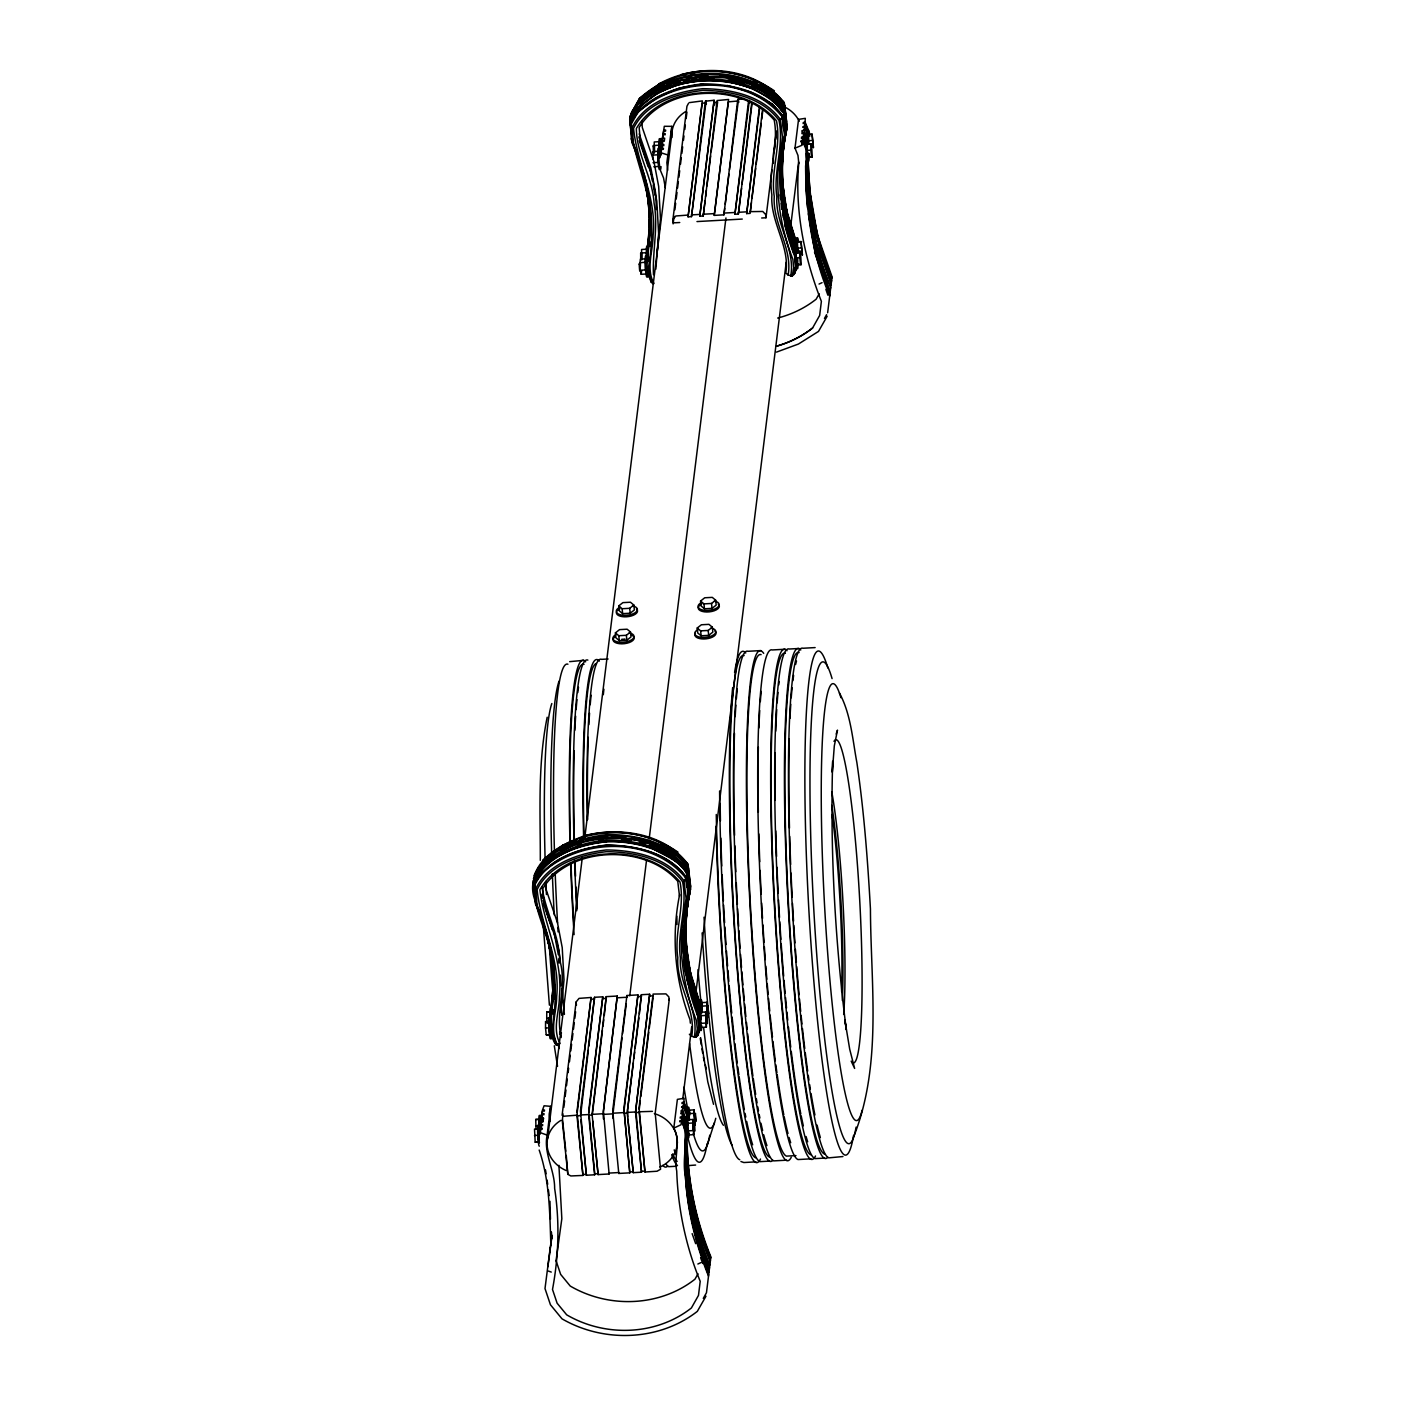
<?xml version="1.0" encoding="UTF-8"?>
<svg xmlns="http://www.w3.org/2000/svg" width="1406" height="1406" viewBox="0 0 1406 1406"><rect width="100%" height="100%" fill="white"/><g stroke="black" fill="none" stroke-linecap="round" stroke-linejoin="round"><path stroke-width="1.5" d="M641.277 259.653L640.679 253.098L640.679 259.583M797.378 259.706L797.202 262.149L796.675 259.618M535.194 1142.199L539.447 1142.305L535.194 1142.199L534.526 1129.053L538.059 1128.86M536.038 1129.211L535.721 1119.44L539.254 1119.246L539.236 1123.517M546.231 1034.763L550.537 1034.869L546.231 1034.763L545.528 1028.032L545.563 1021.617L549.869 1021.74L545.563 1021.617M546.723 1018.419L546.758 1012.004L550.326 1011.81L550.308 1018.208L546.723 1018.419L547.25 1023.445M549.131 1021.424L549.113 1027.839L545.528 1028.032M796.218 257.79L796.235 251.375L800.541 251.498L801.209 264.627L796.903 264.504L796.218 257.79L799.786 257.597L799.821 251.182M797.923 253.203L797.43 241.744L800.998 241.551L802.404 254.996L800.998 241.551M797.624 264.82L797.659 258.423M807.29 150.354L807.325 143.939L811.578 144.062L812.246 157.191L807.993 157.068L807.29 150.354L810.823 150.161L810.858 143.746M808.819 144.08L808.503 134.326L812.053 134.115L813.441 147.577L812.053 134.115M808.714 157.384L808.731 153.113M538.322 1132.885L538.393 1135.82M539.394 1133.693L539.588 1131.461L540.115 1134.238M539.5 1124.132L539.711 1121.883L540.15 1123.728M550.484 1025.378L551.17 1032.162L551.117 1025.853M686.392 1125.608L686.813 1123.798M687.464 1125.556L687.657 1123.306L688.114 1125.134M562.207 1120.055L567.831 1174.344L570.871 1175.961L582.928 1175.434L577.005 1111.179L591.065 997.487L579.026 998.383L576.109 1002.003L562.101 1115.31M602.787 996.836L588.727 1110.529L594.756 1173.869L594.65 1174.783L586.372 1175.24L580.45 1110.986L594.51 997.293L602.787 996.836L588.921 1112.093M592.084 1114.36L606.232 996.643L617.269 996.046L603.402 1111.302L609.114 1173.975L598.095 1174.59L592.084 1114.36L603.104 1113.745L617.269 996.046M613.086 1118.42L612.858 1109.211L626.918 995.518L637.937 994.903L624.088 1110.16L629.8 1172.85L618.781 1173.448L612.981 1113.851L622.067 1037.944M629.8 1172.85L623.877 1108.596L637.937 994.903M627.234 1112.427L641.4 994.71L649.66 994.253L635.811 1109.51L641.523 1172.2L633.245 1172.657L627.234 1112.427L635.512 1111.97L649.66 994.253M627.709 1117.067L627.533 1109.967L633.368 1062.848M669.291 999.156L655.196 1113.148L660.556 1169.247L657.059 1171.233L644.967 1172.006L639.062 1107.77L653.105 994.077L665.952 993.884L668.834 996.889L669.168 1000.176M687.745 1125.187L688.202 1123.921M653.895 152.867L653.772 148.087M540.589 1123.201L540.994 1122.252M640.433 263.08L640.415 266.525M693.738 1130.09C692.947 1133.482 692.367 1120.002 693.457 1124.325M706.392 1022.566L706.163 1023.638L705.865 1015.659M707.57 1012.935C706.199 1015.466 706.866 999.209 707.552 1010.106M549.658 1021.283L553.085 986.994A260.971 230.848 7 0 0 552.734 970.421M549.816 1022.619L553.366 984.692M551.117 1011.336L551.96 1002.724M552.382 998.418L553.226 989.824M560.871 1012.021L564.017 979.947L562.224 947.609L557.479 922.758L545.88 888.873L545.317 882.458M646.303 257.86L649.8 223.431A260.971 230.848 7 0 0 649.836 219.283M646.69 257.052L649.431 229.09A261.235 231.076 7 0 0 631.452 139.967L629.87 117.946L637.428 104.642L657.129 90.037L679.326 80.687L703.457 76.592L728.15 77.998L752.017 84.817L774.495 97.102L784.706 109.422L786.657 130.143A260.971 230.848 7 0 0 787.184 220.144L796.938 251.709L800.541 251.498M647.129 254.381L647.551 250.075M647.973 245.769L648.816 237.157M649.238 232.851L650.293 222.095M647.182 259.899L649.923 231.937A261.868 231.621 7 0 0 631.927 142.656M650.31 230.496L647.006 265.066L647.92 273.871M657.305 250.76L660.469 218.686L658.658 186.348L653.913 161.497L642.331 127.594L641.751 121.18M546.055 932.213A260.971 230.848 7 0 0 534.842 899.945C523.313 868.082 558.551 850.472 582.928 841.632C619.132 832.58 664.687 839.154 688.307 870.367L690.469 889.4A260.971 230.848 7 0 0 690.996 979.42M534.473 882.037L541.785 868.732M650.17 232.816C654.3 192.376 630.855 157.085 629.906 117.629C640.38 88.525 675.548 77.629 703.738 74.272C733.124 74.395 767.114 81.794 784.987 107.12L786.903 128.139A260.971 230.848 7 0 0 787.43 218.158L797.184 249.723M652.823 158.896L653.069 151.584L658.201 151.303L659.027 155.363M654.194 153.061L654.247 141.971L659.396 141.672L659.15 148.983M639.994 262.623L640.415 259.108L645.618 258.827L645.565 269.917L640.363 270.216L639.994 262.623L645.178 262.342M641.47 258.686L641.611 249.477L646.813 249.196L646.567 256.507M646.391 273.994L641.189 274.275L641.628 270.76M653.017 162.692L658.166 162.411L658.201 151.303M547.127 1135.099L550.677 1106.329L544.069 1105.784L542.611 1109.756L544.491 1110.072L544.35 1111.144L542.488 1110.81L542.171 1113.394L544.034 1113.71L543.894 1114.782L542.031 1114.448L541.609 1117.875L543.472 1118.209L543.103 1121.215L541.24 1120.881L540.818 1124.308L542.681 1124.642L542.558 1125.696L540.677 1125.38L540.361 1127.946L542.241 1128.28L542.101 1129.334L540.238 1129.018L539.869 1132.515L547.127 1135.099C543.349 1153.078 554.825 1170.073 554.632 1188.404C559.781 1221.99 558.727 1256.085 552.505 1289.46L557.11 1303.186L566.671 1314.821A103.236 91.32 7 0 0 691.418 1307.949L698.483 1295.401L700.206 1281.323C685.847 1246.261 677.991 1208.914 676.725 1171.04C673.702 1156.646 681.225 1141.531 673.808 1128.122L677.376 1099.369L684.124 1098.297L683.896 1101.97L687.235 1110.107M659.801 157.437L661.875 145.398L663.737 145.732L663.86 144.66L661.998 144.326L662.419 140.916L664.282 141.233L664.669 138.245L662.788 137.911L663.21 134.484L665.091 134.818L665.214 133.746L663.351 133.412L663.667 130.846L665.53 131.18L665.671 130.108L663.79 129.774L664.3 126.294L671.857 126.347L666.848 162.674L667.639 170.337M547.532 1138.807L582.295 857.748M584.72 838.134L672.279 130.02M679.731 222.517L673.263 222.869L672.912 219.6L686.936 106.276L688.378 103.552M563.015 1113.903L562.488 1118.983L565.827 1151.18M563.824 1107.383L564.632 1100.88M565.159 1096.522L565.968 1090.002M566.513 1085.66L567.303 1079.14M568.112 1072.637L568.657 1068.279M569.465 1061.758L570.274 1055.256M570.801 1050.897L571.609 1044.394M572.154 1040.036L572.945 1033.515M573.49 1029.174L574.298 1022.654M574.826 1018.313L575.634 1011.793M673.123 223.888L674.054 216.348M674.862 209.846L675.671 203.325M676.216 198.984L677.024 192.464M677.551 188.105L678.36 181.602M678.905 177.244L679.696 170.741M680.504 164.221L681.312 157.7M681.857 153.359L682.666 146.839M683.457 140.319L684.001 135.978M684.81 129.457L685.337 125.116M686.146 118.596L686.954 112.076M567.831 1174.344L566.266 1155.468M688.061 216.823L702.086 103.306L705.9 102.743L691.506 216.629L688.061 216.823L702.385 100.916L689.098 102.656M577.198 1112.744L591.065 997.487M691.506 216.629L705.373 101.197L714.107 100.265L714.67 103.622M588.341 1050.44L580.573 1115.643L577.128 1115.819M588.868 1046.152L594.51 997.293M705.074 200.988L703.228 215.979L699.766 216.173L714.107 100.265M699.766 216.173L713.809 102.656L717.605 102.111L711.172 151.725M703.228 215.979L717.095 100.547L728.589 99.475L714.248 215.382L723.897 214.837L724.705 208.422M602.436 1030.51L592.295 1114.993L588.85 1115.186M602.963 1026.239L603.754 1019.807M604.299 1015.519L606.232 996.643M705.601 196.699L706.392 190.285M706.937 185.996L710.645 156.013M586.372 1175.24L580.836 1119.651M714.248 215.382L728.29 101.865L738.291 100.968L729.468 169.862M598.095 1174.59L592.77 1121.109M723.897 214.837L737.781 99.404L743.756 98.631M622.594 1033.656L626.303 1003.673M725.232 204.134L728.941 174.151M629.765 995.782L646.479 860.7M649.168 838.907L725.953 217.948M609.114 1173.975L609.237 1173.079L618.886 1172.551L618.781 1173.448M741.56 188.351L738.378 214.046L734.934 214.239L748.554 100.951M734.934 214.239L749.328 100.353L749.75 102.937M738.378 214.046L751.735 102.902M633.895 1058.56L634.686 1052.145M635.213 1047.857L638.922 1017.874M639.449 1013.585L641.4 994.71M742.087 184.063L752.157 102.673M762.65 108.701L750.101 213.396L746.656 213.589L759.468 106.733M746.656 213.589L759.89 106.505M639.255 1109.316L640.31 1100.757M640.837 1096.469L648.799 1032.215M649.326 1027.927L653.034 997.944M750.365 211.252L751.419 202.692M751.964 198.404L755.672 168.421M756.2 164.133L761.226 123.447M761.753 119.159L762.808 110.599M633.245 1172.657L627.937 1119.176M644.967 1172.006L639.185 1112.41L635.74 1112.603M761.665 218L765.971 217.772L771.894 169.968M772.702 163.465L773.23 159.106M774.302 150.424L774.847 146.083M775.655 139.563L776.182 135.222M700.891 1016.626L690.733 981.406A260.971 230.848 7 0 1 690.223 891.404L688.255 870.683C658.992 833.617 600.661 829.628 560.678 851.298M688.307 870.367L688.553 868.381C664.933 837.15 619.378 830.595 583.174 839.628C563.718 847.343 539.781 856.957 533.472 878.891L541.029 865.586M798.766 163.114L797.975 155.433L794.988 148.14L798.555 119.369L805.304 118.332L805.076 122.006L808.415 130.125M676.848 1146.751L677.393 1142.393M683.896 1101.97L682.121 1102.515L681.98 1103.569L683.773 1103.042L683.439 1105.608L681.541 1107.207L683.316 1106.68L680.75 1113.64L682.525 1113.095L685.847 1121.232M682.771 1098.807L691.664 1026.907M695.706 994.235L786.235 262.149M790.822 225.101L798.626 161.918M805.076 122.006L803.301 122.533L803.16 123.605L804.953 123.078L804.636 125.644L802.721 127.243L804.496 126.716L804.074 130.143L802.299 130.67L801.93 133.675L803.705 133.131L803.283 136.558L801.367 138.157L803.142 137.63L802.826 140.196L800.91 141.795L802.703 141.268L806.025 149.388M682.525 1113.095L682.103 1116.522L680.311 1117.067L680.188 1118.139L681.963 1117.594L681.646 1120.16L679.871 1120.705L679.731 1121.777L681.523 1121.232L681.031 1124.747L673.808 1128.122M802.703 141.268L801.684 145.398L794.988 148.157M706.497 1017.944L706.357 1027.136L701.155 1027.435L700.381 1012.267L705.584 1011.986L706.392 1016.046M701.524 1013.744L701.576 1002.636L706.779 1002.355L707.534 1017.522L706.779 1002.355M693.861 1125.468L693.703 1134.66L688.553 1134.941L687.798 1119.791L692.947 1119.492L693.756 1123.57M688.835 1119.369L688.975 1110.16L694.125 1109.879L694.898 1125.046L694.125 1109.879M794.988 269.337L796.288 269.601L796.534 267.597M706.357 1027.136L705.584 1011.986M693.703 1134.66L692.947 1119.492M827.642 312.782L832.071 276.877L817.448 235.154L810.647 195.592M776.393 131.022L773.3 154.924L773.441 163.289M679.66 894.462C671.137 936.238 674.792 979.841 690.012 1019.684L690.364 1023.181M779.557 168.65L780.629 160.372M781.42 154.185L781.964 150.055M782.755 143.851L783.3 139.721M684.458 919.577L684.986 915.447M685.794 909.243L686.321 905.113M687.13 898.909L687.657 894.778M550.256 1247.526L545.001 1288.564L550.449 1304.768L561.996 1318.828C603.578 1342.958 658.992 1341.219 697.323 1311.376L705.97 1296.209M556.055 1260.69L561.838 1218.721L558.92 1165.346M549.676 1252.236L551.943 1235.241M547.865 1266.788L551.978 1236.155M727.166 85.432L750.54 92.111L772.421 104.062L781.982 115.608L784.513 135.081L779.979 170.231L780.383 194.292L785.075 225.399L794.829 256.929L795.743 265.734L794.179 274.311L792.211 276.015L788.133 275.066C792.896 248.3 772.421 223.695 774.249 196.401C770.4 170.97 781.56 145.996 776.464 120.811C743.915 81.091 662.964 82.954 636.338 128.526C636.584 154.519 652.542 177.033 654.054 203.009C658.412 226.981 652.384 250.866 653.474 274.697M790.699 276.051C795.761 249.055 775.093 224.275 776.85 196.77C773.054 171.075 784.372 145.837 778.977 120.389C761.929 97.102 730.136 90.599 702.754 90.423C676.602 93.464 645.864 103.095 633.544 128.385C637.146 164.502 656.936 197.789 653.122 235.347C653.069 251.252 645.706 268.581 653.948 283.573L651.206 282.167L647.674 273.08M792.211 276.015L793.722 267.667L792.861 259.231A264.767 234.204 7 0 1 777.975 172.13L782.492 137.05L780.435 119.58C763.142 95.643 730.645 88.877 702.649 88.701C675.899 91.794 644.51 101.759 632.085 127.735L633.631 145.24L645.319 179.423A264.767 234.204 7 0 1 648.5 267.175L649.379 275.611M794.179 274.311L794.548 268.405M793.775 272.659L794.636 273.52L795.814 267.052M794.636 273.52L796.763 265.646M796.288 269.601L796.938 266.086A10.615 0.984 86.9 0 1 795.128 261.815A10.615 0.984 86.9 0 1 795.321 247.561M556.161 1044.957L552.945 1036.872L552.066 1028.436A264.767 234.204 7 0 0 548.885 940.684L537.197 906.501L535.633 888.996L534.104 886.553C546.389 859.224 578.745 848.416 606.548 845.322C635.02 845.463 668.043 852.458 685.548 876.869C692.191 903.003 680.1 929.102 683.931 955.553C682.261 983.286 703.158 1008.278 697.745 1035.572L695.759 1037.277L691.699 1036.327C696.462 1009.578 675.987 984.973 677.815 957.662C673.966 932.231 685.126 907.274 680.029 882.072C647.481 842.37 566.53 844.215 539.886 889.787C543.929 925.658 563.156 958.91 559.412 996.292C559.483 1011.881 551.996 1028.876 560.063 1043.586L556.161 1044.957C545.177 1029.86 553.314 1010.088 553.489 993.198A261.868 231.621 7 0 0 535.493 903.917M694.265 1037.312C699.327 1010.316 678.659 985.536 680.416 958.031C676.62 932.336 687.938 907.116 682.543 881.65C665.495 858.363 633.684 851.86 606.32 851.685C580.168 854.725 549.43 864.356 537.11 889.647C540.712 925.763 560.502 959.05 556.671 996.626C556.618 1012.513 549.271 1029.86 557.514 1044.834M695.759 1037.277L697.288 1028.928L696.409 1020.492A264.767 234.204 7 0 1 681.541 933.391L686.058 898.311L684.001 880.841C666.708 856.904 634.211 850.138 606.214 849.962C579.465 853.073 548.059 863.038 535.633 888.996M697.745 1035.572L699.38 1028.313M698.202 1034.781L699.995 1028.647M661.734 141.813L663.79 129.774M663.21 134.484L661.558 150.091M662.419 140.916L660.802 149.317L661.382 154.976M660.24 153.799L661.998 144.326M671.857 126.347L670.803 137.718M540.853 1119.211L542.611 1109.756M542.171 1113.394L540.414 1122.849L539.974 1119.563L535.721 1119.44M541.609 1117.875L540.009 1133.06M539.201 1132.709L540.818 1124.308M540.677 1125.38L538.603 1137.419L539.201 1143.078M542.681 1122.304L543.472 1118.209M550.677 1106.311L549.219 1113.868L550.01 1121.531M798.784 163.096C794.566 209.898 804.179 257.79 821.385 301.359L819.663 315.436L812.598 327.985A103.236 91.32 7 0 1 776.235 346.263A103.236 91.32 7 0 0 812.598 327.967M685.249 1139.932L686.058 1134.572M686.269 1135.169C681.014 1182.481 691.383 1230.971 708.642 1275.031M547.18 717.236C537.584 764.231 540.431 812.703 540.308 860.367M641.786 252.992L641.874 259.829M707.236 1145.064L714.459 1122.691M853.583 1137.015C882.441 1064.693 870.736 984.727 870.437 908.944C867.678 859.997 863.987 811.051 856.869 762.527C852.475 739.134 850.964 714.318 839.435 693M836.148 734.037L837.484 730.118L834.32 745.865L832.282 772.193L832.686 761.244C830.015 850.894 835.094 940.755 846.289 1029.719L844.83 1019.842L849.699 1049.192L854.62 1068.437L851.192 1061.126M794.671 254.047L785.532 224.485A261.868 231.621 7 0 1 784.97 134.238L782.826 115.96L783.968 112.867C755.04 76.152 696.392 72.163 656.883 93.64M699.397 1022.619L698.852 1017.294L689.081 985.747A261.868 231.621 7 0 1 688.518 895.499L686.392 877.221L687.534 874.128C669.994 848.679 636.162 841.192 606.9 841.104C578.762 844.233 546.161 855.323 533.349 882.616L535.493 903.917M651.206 282.167L651.962 280.462L650.996 281.411L650.556 278.863M554.772 1043.445L555.528 1041.723M686.936 865.621L687.71 863.882C664.739 833.336 620.485 826.64 585.124 835.515C564.755 843.266 541.978 853.583 534.21 875.639C546.899 848.345 579.553 837.695 607.497 834.514C636.742 834.637 670.574 841.966 688.395 867.15L690.75 887.081A260.971 230.848 7 0 0 691.277 977.1L701.418 1012.32M819.188 293.819L816.148 299.197A103.236 91.32 7 0 1 777.676 318.055M824.461 318.424L826.587 314.663M827.15 316.245L818.503 331.412L798.415 344.048L776.481 352.115M698.009 1273.783L694.968 1279.196A103.236 91.32 7 0 1 570.238 1286.051L560.66 1274.398L556.055 1260.672M703.281 1298.388L706.462 1292.747L710.891 1256.841C696.603 1221.867 688.465 1184.696 687.27 1146.927M629.906 117.629L638.816 101.97M629.624 119.949C642.331 92.515 675.126 81.776 703.193 78.595C732.596 78.701 766.569 86.1 784.46 111.425M630.96 120.248L638.219 107.471M630.907 120.775C652.999 79.79 711.225 72.796 751.472 88.42M632.085 127.735L630.538 125.292L638.429 111.443L657.604 97.207M541.363 865.006L544.737 858.591M537.197 873.021L539.271 869.365M533.173 881.211C545.897 853.776 578.692 843.038 606.759 839.857C636.145 839.962 670.135 847.361 688.009 872.687M535.51 880.209C548.498 854.567 580.01 844.778 606.83 841.632M672.912 219.6L675.829 215.979L687.868 215.083M630.538 125.292L631.347 123.904L632.067 131.865M534.104 886.553L534.913 885.165M780.435 119.58L782.369 116.944C748.08 74.536 676.233 76.152 637.762 112.585M684.001 880.841L685.935 878.205C651.628 835.797 579.799 837.414 541.328 873.847M554.562 1042.69L555.159 1039.034M694.81 1121.443L694.3 1113.376L694.845 1116.575M632.313 110.969L634.352 109.334M537.918 870.595L535.879 872.23L536.301 873.917M618.745 605.881L622.893 602.629L630.45 602.225L633.842 605.055L634.352 609.976L630.204 613.227L622.647 613.649L619.238 610.802L618.745 605.881L622.137 608.728L629.695 608.306L633.842 605.055M615.406 632.876L619.554 629.624L627.111 629.203L630.503 632.032L631.013 636.953L626.865 640.222L619.308 640.626L615.916 637.797L615.406 632.876L618.798 635.705L626.355 635.301L630.503 632.032M700.557 601.047L704.722 597.778L712.28 597.374L715.672 600.204L716.181 605.125L712.034 608.376L704.476 608.798L701.067 605.951L700.557 601.047L703.967 603.877L711.524 603.455L715.672 600.204M697.218 628.025L701.383 624.774L708.94 624.352L712.332 627.199L712.842 632.12L708.694 635.371L701.137 635.776L697.728 632.946L697.218 628.025L700.627 630.855L708.185 630.45L712.332 627.199M660.064 83.323L639.537 98.279L630.644 114.361L638.131 101.197L660.908 84.202M639.15 98.912C677.797 62.286 749.978 60.722 784.372 103.359L787.184 125.819A260.971 230.848 7 0 0 787.712 215.839L797.483 247.403L798.046 252.869M647.639 96.083L656.444 89.562M637.463 104.325C676.673 67.119 749.996 65.643 784.741 109.106M542.698 860.173L563.63 844.584M542.382 863.882L554.72 854.743M542.329 864.426L547.602 860.507M559.606 1034.043L561.504 1032.988M822.053 282.676L819.048 284.047M700.873 1262.658L697.868 1264.012M569.676 661.646L583.806 660.328M842.932 1156.54L828.802 1157.859A255.4 23.744 86.9 0 1 791.56 892.476A255.4 23.744 86.9 0 1 802.984 648.254L815.129 647.586M658.852 83.938C697.991 62.11 755.426 65.959 784.144 102.62L786.534 121.637M664.774 82.585L674.388 78.525M657.762 86.645C697.569 65.063 755.637 69.017 784.829 105.889M658.201 88.262L664.177 85.731M668.166 84.061L678.114 79.861M666.092 85.432L672.068 82.919M673.72 84.044L679.713 81.53M659.59 96.381L679.344 88.051L702.982 84.044M562.119 845.779C601.504 824.426 658.939 828.257 687.938 864.62L688.395 867.15M564.474 845.463L576.021 840.595M579.87 838.978L585.652 836.535M561.767 849.523L583.666 840.296M577.286 845.305L581.276 843.635M560.449 854.901C596.935 834.742 643.386 838.415 677.428 861.931M563.701 1116.241L576.917 1115.186L582.928 1175.434M553.982 1038.893L555.212 1038.489M695.636 1165.047L688.536 1165.574M680.732 74.729C712.578 66.082 747.166 72.374 774.407 90.845M682.086 75.274L686.269 74.571M690.451 73.868L694.652 73.147M686.603 77.928L690.944 77.189M695.267 76.451L707.991 75.221M683.685 80.845L687.657 80.177M691.647 79.492L695.619 78.824M699.59 78.156L713.756 78.051M584.281 835.99C616.144 827.343 650.732 833.635 677.973 852.106M585.845 839.927L607.497 836.254M599.184 840.085L603.156 839.417M653.808 145.486L658.957 145.205M808.485 140.723L812.018 140.53M652.63 155.099L657.78 154.818M807.993 157.068L812.246 157.191M653.825 166.752L658.975 166.47M691.313 214.89L699.59 214.433M703.035 214.239L714.072 213.642M723.721 213.097L734.758 212.499M738.203 212.306L746.481 211.849M749.925 211.656L762.755 211.462L765.637 214.485L765.971 217.772M696.972 221.568L742.263 219.072M801.736 241.867L797.43 241.744M641.171 253.01L646.373 252.711M797.395 248.159L800.981 247.966M796.903 264.504L801.209 264.627M608.095 658.992L601.61 659.344A255.4 23.744 86.9 0 0 587.286 820.05M760.91 650.574L747.957 651.294A255.4 23.744 86.9 0 0 736.533 895.499A255.4 23.744 86.9 0 0 773.775 1160.881L786.727 1160.178M785.181 649.238L772.228 649.959A255.4 23.744 86.9 0 0 760.804 894.163A255.4 23.744 86.9 0 0 798.063 1159.546L810.998 1158.843M798.942 648.482L789.223 649.027A255.4 23.744 86.9 0 0 777.799 893.232A255.4 23.744 86.9 0 0 815.041 1158.614L824.76 1158.087M591.241 999.227L594.685 999.033M602.963 998.576L606.408 998.383M617.445 997.785L627.094 997.241L626.918 995.518M638.131 996.643L641.575 996.45M649.853 995.993L653.298 995.8M551.047 1012.127L546.758 1012.004M701.137 1006.151L706.339 1005.87M699.942 1015.782L705.144 1015.501M700.329 1023.357L705.531 1023.076M580.362 1114.993L588.622 1114.554L594.65 1174.783M612.752 1113.218L623.789 1112.603M638.957 1111.777L652.402 1111.355M603.332 1114.378L612.981 1113.851M624.018 1113.253L627.463 1113.06M688.553 1113.675L693.703 1113.394M535.686 1125.837L539.219 1125.644M687.358 1123.306L692.508 1123.025M534.491 1135.468L538.023 1135.275L538.726 1141.988M687.745 1130.881L692.894 1130.6M795.954 1155.591L786.516 1156.119A251.323 23.375 86.9 0 1 749.873 894.954A251.323 23.375 86.9 0 1 761.103 654.634M676.479 1166.242L668.711 1166.664A255.4 23.744 86.9 0 1 665.899 1163.887M755.971 1161.866L743.844 1162.534L740.927 1161.497M769.732 1161.11L760.031 1161.637A255.4 23.744 86.9 0 1 719.608 790.945M583.033 1174.52L586.478 1174.326M594.756 1173.869L598.2 1173.676M629.923 1171.936L633.368 1171.743M641.646 1171.286L645.09 1171.093M720.188 75.906L728.308 76.381M720.118 76.451L724.178 76.68M611.557 836.482L625.775 837.291M611.487 837.009L615.547 837.255M621.399 839.558L631.575 840.138M661.541 147.964L663.421 148.298L663.28 149.37L661.418 149.036L661.207 152.832L668.307 155.135M730.276 76.926L751.876 83.095L773.985 95.186M736.094 79.158L741.981 80.827M745.918 81.952L751.806 83.639M728.009 78.859L743.739 83.358M631.874 837.642L655.424 844.373L675.706 855.446M639.449 842.37L645.336 844.057M649.273 845.182L655.178 846.869M551.257 1272.079L548.305 1271.042M753.352 80.265L757.201 82.374M761.05 84.465L772.579 90.775M751.612 85.608L755.303 87.629M764.548 92.673L768.238 94.694M660.767 843.635L664.599 845.727M657.024 847.888L666.268 852.932M654.774 849.751C667.428 857.168 688.712 864.497 687.692 881.228M788.133 275.066L785.796 272.957C790.26 246.419 769.996 221.99 771.876 194.872C768.01 169.704 778.994 144.994 774.196 120.072C741.981 82.444 665.811 84.184 639.15 127.489L640.486 142.463L652.068 176.348L656.813 201.216L658.623 233.554L655.846 269.126M689.362 1034.218L691.699 1036.327M782.72 101.162L784.144 102.62M686.286 862.423L687.71 863.882L690.1 882.898A261.868 231.621 7 0 0 689.239 886.975M794.917 269.882L795.814 270.866M698.483 1031.143L699.362 1032.127M775.075 93.798L777.571 96.821M779.275 99.404L782.017 102.708M778.186 100.265L782.386 105.327M773.318 100.564L776.112 103.939M778.906 107.331L783.107 112.41L773.37 100.037L751.279 87.945L727.71 81.214L703.334 79.826L679.502 83.868L657.604 93.095L637.27 108.174L629.783 121.355L630.292 124.343C642.894 97.436 675.196 86.979 702.807 83.833C731.7 83.956 765.145 91.126 782.826 115.96M686.392 877.221C668.711 852.388 635.266 845.217 606.373 845.094C578.762 848.24 546.459 858.697 533.858 885.622L533.349 882.616M654.528 145.644L654.511 152.305M660.398 170.354L663.527 177.894L665.337 187.666M804.953 123.078L808.274 131.197A10.615 0.984 86.9 0 1 809.821 136.118M804.636 125.644L807.132 131.742M804.496 126.716L807.835 134.835M804.074 130.143L807.413 138.263M803.705 133.131L807.026 141.268M802.299 130.67L805.533 138.596M803.283 136.558L805.779 142.656M803.142 137.63L806.482 145.749M801.508 137.085L805.322 146.294M801.051 140.723L802.668 144.695M683.773 1103.042L687.095 1111.179M683.439 1105.608L686.778 1113.745M683.316 1106.68L686.638 1114.817M682.894 1110.107L686.62 1122.006M681.119 1110.635L683.544 1116.575M682.103 1116.522L685.425 1124.659L686.409 1134.097M681.963 1117.594L685.302 1125.731L686.075 1133.271M681.646 1120.16C689.819 1137.929 681.435 1157.806 685.495 1176.681C687.288 1210.97 695.777 1244.328 708.501 1276.103M681.523 1121.232L684.845 1129.37M648.394 272.536L650.416 277.615M647.867 272.114L652.595 283.696M559.623 1032.18L561.135 1035.976M561.222 1037.54C555.247 1013.304 566.706 987.346 560.379 962.477C558.955 936.748 543.208 914.427 542.716 888.75C569.377 845.463 645.547 843.705 677.762 881.334L679.52 896.272M552.91 1035.132L554.878 1040.071M551.433 1033.375L554.122 1040.124M658.693 154.836L659.027 156.418M815.849 241.129L831.069 285.014M814.584 243.625L828.468 283.186M814.496 252.043L829.821 295.067M696.515 1221.463L700.047 1231.48M694.107 1225.593L701.84 1247.614M692.156 1233.66L695.671 1243.66M831.948 277.949C815.902 239.688 808.714 198.562 808.063 157.208M831.614 280.515C815.884 242.57 808.257 201.866 807.606 160.846M831.491 281.587C815.761 243.642 808.116 202.939 807.483 161.918M830.7 288.002C813.793 247.649 806.64 204.081 806.517 160.46M830.278 291.429C813.072 250.479 806.077 206.172 806.042 161.918M830.138 292.501C812.932 251.533 805.954 207.244 805.919 162.991M829.698 296.139C812.158 254.873 805.726 210.162 805.603 165.556M825.867 289.355L827.888 295.19M710.751 1257.913C694.986 1219.635 687.059 1178.562 686.884 1137.19M710.434 1260.479C696.163 1225.505 688.026 1188.334 686.813 1150.565M704.898 1245.312L708.29 1255.013M710.311 1261.551C693.633 1221.48 686.128 1178.246 686.304 1134.906M709.889 1264.978C692.683 1224.028 685.689 1179.722 685.653 1135.468M709.52 1267.966C692.613 1227.614 685.46 1184.045 685.337 1140.424M702.525 1249.547L707.956 1265.084M709.099 1271.393C693.351 1233.449 685.724 1192.745 685.074 1151.742M708.958 1272.465C691.699 1231.181 684.476 1186.506 684.863 1141.883M700.61 1257.667L702.649 1263.502M639.203 133.886L650.837 167.894L655.512 192.446L656.461 209.547M638.834 136.892L650.451 170.882L652.402 181.128M639.255 140.67L648.166 166.734M637.076 153.922L644.651 176.066M543.085 900.156L554.017 932.16L558.323 954.674M543.507 903.935L552.417 929.999M544.087 925.253L547.532 935.324M687.991 1114.167L687.604 1116.997M795.989 240.637L786.85 211.076L782.457 182.042M797.325 246.103L787.553 214.556A261.235 231.076 7 0 1 785.778 130.6M789.469 225.909L791.297 231.814M786.358 218.176L787.571 222.113M792.457 237.895L794.285 243.8M795.234 249.161L786.692 221.533A261.235 231.076 7 0 1 786.165 131.461L783.968 112.867M794.425 247.966L785.884 220.355A261.991 231.744 7 0 1 784.987 216.26M786.429 222.869L794.355 248.493M700.17 1003.884L690.416 972.337L685.706 941.229L685.425 923.742M700.276 1005.395L691.119 975.817A261.235 231.076 7 0 1 690.592 885.727M700.75 1010.984L691.031 979.086A260.971 230.848 7 0 1 690.504 889.084M691.26 980.72L694.248 991.107M696.761 998.471L698.518 1004.903M699.415 1012.39L690.258 982.794A261.235 231.076 7 0 1 689.713 892.722L687.534 874.128M689.45 981.634L697.921 1009.754M703.351 1057.242L704.336 1061.091M705.32 1064.94L706.304 1068.788M713.545 1104.343L707.798 1081.864L700.627 1037.733M659.994 155.609L659.66 154.765L659.519 158.245M646.338 270.145L646.11 268.845M640.363 270.216L641.189 274.275M701.576 1002.636L702.385 1006.714M688.975 1110.16L689.801 1114.22M699.432 1023.568L698.975 1018.085M686.866 1131.092L686.427 1126.61M653.192 185.223L655.143 195.452M816.447 243.291L809.645 203.729L806.974 161.409M808.397 213.782L815.199 253.344M545.493 1169.95L546.143 1173.817M738.238 98.947L738.8 102.287M714.16 102.304L714.6 104.87M705.847 100.722L706.392 104.079M700.891 1017.083L700.557 1015.765L700.381 1019.684M700.223 1038.384L701.26 1044.658M701.963 1048.858L702.666 1053.041M557.532 1066.346L554.298 1045.783M547.075 1180.091L547.69 1184.274M653.667 147.155L653.228 145.556L653.439 152.815M548.41 1189.915L549.148 1195.575M702.192 1008.33L701.752 1006.151L701.717 1012.109M689.608 1115.854L689.168 1113.657L689.133 1119.633M783.775 107.032L784.249 111.074M783.898 117.946L784.601 124.009M783.827 118.473L784.548 124.554M781.982 115.608L782.457 119.58M782.914 123.57L783.617 129.545M688.413 887.291L688.887 891.351A261.991 231.744 7 0 0 688.026 895.429M686.919 875.692L687.622 881.755M688.342 887.836L688.817 891.879A261.991 231.744 7 0 0 687.973 895.956M685.548 876.869L686.726 886.817M539.183 1150.055C549.764 1180.987 549.711 1213.097 550.871 1245.452M647.094 267.843L647.182 268.774M810.823 150.161L811.526 156.874M806.411 153.166C805.48 171.268 805.568 189.775 807.571 208.053M799.786 257.597L800.489 264.31M797.606 253.045L787.465 217.825A260.971 230.848 7 0 1 786.938 127.823M797.009 258.528L797.395 262.149M711.524 603.455L712.034 608.376M662.173 138.175L662.63 144.906M708.185 630.45L708.694 635.371M703.967 603.877L704.476 608.798M700.627 630.855L701.137 635.776M700.012 1014.359L700.575 1019.789M684.353 1118.561L684.722 1122.164M629.695 608.306L630.204 613.227M626.355 635.301L626.865 640.222M622.137 608.728L622.647 613.649M618.798 635.705L619.308 640.626M641.523 1172.2L635.512 1111.97M576.109 1002.003L576.442 1005.272M551.363 1024.816L551.837 1030.703M551.468 1035.132C549.764 1011.072 556.53 986.994 551.978 962.811C550.115 935.816 533.472 912.371 534.016 885.13M549.289 1029.526L549.799 1034.552M540.994 1118.157L541.38 1121.918M539.992 1126.276L540.572 1131.953M538.744 1136.347L539.131 1140.108M701.981 1008.946L701.541 1006.239L701.401 1011.529M688.905 1120.002L688.852 1113.693L689.538 1119.58M630.152 115.626L630.521 119.791M631.452 130.213L631.821 134.378M542.066 887.221C545.546 912.582 560.08 935.939 559.553 962.266M542.048 894.181L542.4 898.153M534.649 884.075L535.001 888.117M534.456 885.218L535.018 891.474M549.412 1005.202L542.997 922.125M809.821 189.863L807.94 158.28M806.306 187.543L806.605 191.321M700.856 1019.631L700.241 1015.782L700.135 1020.106M603.104 1113.745L603.438 1118.965M560.273 975.079L560.871 985.747M558.832 958.857L559.061 963.128M661.523 149.757L660.855 145.134L660.767 149.686M551.486 1232.306L551.714 1238.598M549.974 1201.304L550.449 1219.16M550.888 1231.744L551.257 1242.236M549.395 1026.327L549.412 1027.329M686.163 1135.978L686.304 1141.883M676.866 916.185L677.007 924.55M810.805 1154.783A251.323 23.375 86.9 0 1 774.144 893.618A251.323 23.375 86.9 0 1 785.392 653.298M807.677 1141.777A251.323 23.375 86.9 0 1 806.077 1136.523M803.336 1125.855A251.323 23.375 86.9 0 1 801.174 1115.749M800.822 1113.991A251.323 23.375 86.9 0 1 791.262 1051.424M790.734 1047.101A251.323 23.375 86.9 0 1 788.467 1027.03M787.747 1020.158A251.323 23.375 86.9 0 1 786.938 1012.127M786.534 1008.014A251.323 23.375 86.9 0 1 785.55 997.592M785.163 993.339A251.323 23.375 86.9 0 1 784.038 980.457M783.669 976.115A251.323 23.375 86.9 0 1 781.209 943.672M780.91 939.331A251.323 23.375 86.9 0 1 779.785 921.826M779.522 917.433A251.323 23.375 86.9 0 1 778.52 899.91M778.186 893.408A251.323 23.375 86.9 0 1 776.991 867.291M776.569 856.43A251.323 23.375 86.9 0 1 775.778 830.928M775.181 800.383A251.323 23.375 86.9 0 1 775.198 753.036M775.743 731.138A251.323 23.375 86.9 0 1 776.727 709.626M777.167 702.859A251.323 23.375 86.9 0 1 777.993 692.42M778.748 684.915A251.323 23.375 86.9 0 1 779.152 681.471M815.515 1155.996A255.4 23.744 86.9 0 1 774.583 909.014A255.4 23.744 86.9 0 1 787.026 650.732M833.986 741.349A161.795 15.044 86.9 0 1 859.365 894.058A161.795 15.044 86.9 0 1 852.897 1062.883M831.79 791.947A137.384 12.777 86.9 0 1 843.67 1014.464M831.807 805.392A133.447 12.408 86.9 0 1 842.352 1000.422M832.124 815.005A129.247 12.021 86.9 0 1 841.596 991.458M791.226 1157.331A255.4 23.744 86.9 0 1 750.048 905.569A255.4 23.744 86.9 0 1 763.704 653.368M827.818 1157.279A255.4 23.744 86.9 0 1 787.887 899.875A255.4 23.744 86.9 0 1 800.787 649.976M769.521 1157.05A251.323 23.375 86.9 0 1 732.878 895.886A251.323 23.375 86.9 0 1 744.125 655.565M766.938 1145.591A251.323 23.375 86.9 0 1 763.722 1134.818M762.614 1130.442A251.323 23.375 86.9 0 1 760.98 1123.236M759.89 1118.016A251.323 23.375 86.9 0 1 759.187 1114.466M758.484 1110.74A251.323 23.375 86.9 0 1 757.781 1106.856M757.078 1102.831A251.323 23.375 86.9 0 1 756.375 1098.666M755.672 1094.36A251.323 23.375 86.9 0 1 753.265 1078.402M752.913 1076.012A251.323 23.375 86.9 0 1 747.693 1033.849M747.201 1029.315A251.323 23.375 86.9 0 1 746.481 1022.443M745.865 1016.415A251.323 23.375 86.9 0 1 744.67 1004.06M744.284 999.859A251.323 23.375 86.9 0 1 743.317 989.191M742.948 984.885A251.323 23.375 86.9 0 1 741.876 971.845M741.524 967.486A251.323 23.375 86.9 0 1 740.558 954.551M740.083 948.101A251.323 23.375 86.9 0 1 738.923 930.684M738.642 926.29A251.323 23.375 86.9 0 1 737.623 908.733M737.377 904.357A251.323 23.375 86.9 0 1 736.287 882.634M735.813 871.738A251.323 23.375 86.9 0 1 734.863 845.814M734.565 835.287A251.323 23.375 86.9 0 1 734.477 733.405M735.197 716.603A251.323 23.375 86.9 0 1 735.883 705.127M736.375 698.729A251.323 23.375 86.9 0 1 737.289 688.993M820.366 1137.612A251.323 23.375 86.9 0 1 817.097 1125.099M814.918 1114.993A251.323 23.375 86.9 0 1 811.051 1093.499M810.348 1089.14A251.323 23.375 86.9 0 1 809.645 1084.659M808.96 1080.072A251.323 23.375 86.9 0 1 808.274 1075.379M807.677 1071.073A251.323 23.375 86.9 0 1 805.287 1052.795M804.759 1048.507A251.323 23.375 86.9 0 1 802.475 1028.559M801.982 1023.99A251.323 23.375 86.9 0 1 801.104 1015.413M800.699 1011.371A251.323 23.375 86.9 0 1 799.504 998.945M799.1 994.71A251.323 23.375 86.9 0 1 796.727 966.643M796.376 962.266A251.323 23.375 86.9 0 1 795.427 949.384M794.97 942.916A251.323 23.375 86.9 0 1 793.81 925.464M793.529 921.071A251.323 23.375 86.9 0 1 792.509 903.513M792.176 896.975A251.323 23.375 86.9 0 1 791.033 873.073M790.664 864.356A251.323 23.375 86.9 0 1 789.697 836.447M789.469 828.099A251.323 23.375 86.9 0 1 789.241 738.871M789.979 718.396A251.323 23.375 86.9 0 1 790.77 704.318M791.226 697.798A251.323 23.375 86.9 0 1 792.123 687.815M792.914 680.697A251.323 23.375 86.9 0 1 793.617 675.46M795.62 664.476A251.323 23.375 86.9 0 1 796.499 661.031M824.549 1154.027A251.323 23.375 86.9 0 1 787.905 892.863A251.323 23.375 86.9 0 1 799.135 652.542M772.808 1160.302A255.4 23.744 86.9 0 1 738.519 985.237A255.4 23.744 86.9 0 1 732.667 687.569M734.565 672.525A255.4 23.744 86.9 0 1 745.76 652.999M790.699 1142.709A251.323 23.375 86.9 0 1 789.082 1137.472M787.993 1133.482A251.323 23.375 86.9 0 1 784.179 1116.68M783.827 1114.923A251.323 23.375 86.9 0 1 777.202 1074.676M776.92 1072.76A251.323 23.375 86.9 0 1 775.848 1064.834M775.321 1060.757A251.323 23.375 86.9 0 1 772.984 1041.459M772.474 1037.013A251.323 23.375 86.9 0 1 770.136 1015.079M769.75 1011.019A251.323 23.375 86.9 0 1 768.555 998.524M768.168 994.288A251.323 23.375 86.9 0 1 767.219 983.55M766.868 979.226A251.323 23.375 86.9 0 1 765.795 966.15M765.303 959.577A251.323 23.375 86.9 0 1 764.372 946.765M764.073 942.442A251.323 23.375 86.9 0 1 762.931 924.955M762.527 918.364A251.323 23.375 86.9 0 1 761.648 903.021M761.191 894.339A251.323 23.375 86.9 0 1 760.084 870.402M759.75 861.702A251.323 23.375 86.9 0 1 758.836 833.951M758.344 812.176A251.323 23.375 86.9 0 1 758.344 747.184M758.889 727.957A251.323 23.375 86.9 0 1 759.732 710.557M760.33 701.629A251.323 23.375 86.9 0 1 761.191 691.4M862.106 1110.248A218.774 20.334 86.9 0 1 823.951 893.847A218.774 20.334 86.9 0 1 840.946 697.692M856.113 1127.12A241.234 22.426 86.9 0 1 813.248 899.489A241.234 22.426 86.9 0 1 832.071 678.606M853.547 1135.538A252.377 23.463 86.9 0 1 808.503 903.337A252.377 23.463 86.9 0 1 827.835 667.955M760.488 1159.019A255.4 23.744 86.9 0 1 716.111 826.394M739.784 1159.739A252.377 23.463 86.9 0 1 704.037 917.222M755.778 1157.806A251.323 23.375 86.9 0 1 716.269 814.478M732.21 1145.451A241.234 22.426 86.9 0 1 702.121 932.934M723.44 1125.292A218.774 20.334 86.9 0 1 703.668 1027.839M701.102 1003.849A218.774 20.334 86.9 0 1 698.009 969.613M752.667 1144.8A251.323 23.375 86.9 0 1 746.691 1121.426M745.795 1117.014A251.323 23.375 86.9 0 1 745.092 1113.376M744.372 1109.58A251.323 23.375 86.9 0 1 739.169 1076.785M738.888 1074.852A251.323 23.375 86.9 0 1 737.816 1066.943M737.289 1062.848A251.323 23.375 86.9 0 1 734.951 1043.568M734.442 1039.104A251.323 23.375 86.9 0 1 732.122 1017.171M731.718 1013.111A251.323 23.375 86.9 0 1 729.187 985.641M728.835 981.318A251.323 23.375 86.9 0 1 727.939 970.421M727.605 966.045A251.323 23.375 86.9 0 1 726.48 951.018M726.041 944.533A251.323 23.375 86.9 0 1 724.898 927.046M724.617 922.652A251.323 23.375 86.9 0 1 723.615 905.113M723.387 900.771A251.323 23.375 86.9 0 1 722.157 874.673M721.788 865.955A251.323 23.375 86.9 0 1 720.856 838.134M720.434 820.84A251.323 23.375 86.9 0 1 720.153 803.406M574.087 934.638A255.4 23.744 86.9 0 1 570.59 862.581M569.992 843.161A255.4 23.744 86.9 0 1 585.669 661.822M583.631 838.187A255.4 23.744 86.9 0 1 599.413 661.066M564.404 1014.394A252.377 23.463 86.9 0 1 562.136 988.594M558.094 931.879A252.377 23.463 86.9 0 1 557.831 927.468M557.567 923.057A252.377 23.463 86.9 0 1 555.177 872.775M554.509 853.354A252.377 23.463 86.9 0 1 567.919 664.212M573.718 922.143A251.323 23.375 86.9 0 1 571.012 863.425M570.309 840.155A251.323 23.375 86.9 0 1 584.017 664.388M576.759 910.719A255.4 23.744 86.9 0 1 574.562 860.173M573.929 838.732A255.4 23.744 86.9 0 1 587.866 660.099M558.867 1048.7A218.774 20.334 86.9 0 1 558.358 1044.5M553.156 995.079A218.774 20.334 86.9 0 1 549.395 947.187M546.424 894.532A218.774 20.334 86.9 0 1 545.88 881.404M545.071 857.73A218.774 20.334 86.9 0 1 551.82 703.545M561.715 1015.36A241.234 22.426 86.9 0 1 560.695 1004.569M554.245 914.849A241.234 22.426 86.9 0 1 552.347 873.811M551.697 854.655A241.234 22.426 86.9 0 1 559.043 681.172M577.04 908.821A251.323 23.375 86.9 0 1 576.003 887.081M575.546 876.184A251.323 23.375 86.9 0 1 575.054 863.196M574.351 839.944A251.323 23.375 86.9 0 1 574.123 750.716M574.861 730.241A251.323 23.375 86.9 0 1 575.634 716.164M576.109 709.626A251.323 23.375 86.9 0 1 577.005 699.643M577.796 692.543A251.323 23.375 86.9 0 1 578.499 687.288M587.69 819.364A251.323 23.375 86.9 0 1 588.27 737.359M588.85 724.652A251.323 23.375 86.9 0 1 589.553 713.176M590.204 704.74A251.323 23.375 86.9 0 1 591.135 695.232M584 837.185A251.323 23.375 86.9 0 1 596.249 663.474M715.759 1118.297A218.774 20.334 86.9 0 1 689.608 1043.603M709.766 1135.169A241.234 22.426 86.9 0 1 693.281 1133.377M687.499 1107.963A241.234 22.426 86.9 0 1 683.949 1087.154M667.727 1166.084A255.4 23.744 86.9 0 1 662.806 1165.398M707.2 1143.588A252.377 23.463 86.9 0 1 688.184 1138.842M677.499 1165.556A255.4 23.744 86.9 0 1 671.681 1154.713M677.165 1161.391A251.323 23.375 86.9 0 1 672.718 1153.851M675.724 1154.484A255.4 23.744 86.9 0 1 674.212 1149.862M603.315 694.687A255.4 23.744 86.9 0 1 603.912 689.204M783.089 106.258A32.69 28.911 7 0 1 799.258 121.215M654.37 1113.587A32.69 28.911 7 0 1 677.182 1139.194A32.69 28.911 7 0 1 659.889 1167.015M566.038 1170.495A32.69 28.911 7 0 1 560.853 1120.406M671.945 137.56A32.69 28.911 7 0 1 685.601 111.619M794.372 238.897A264.767 234.204 7 0 1 789.047 223.22M787.905 219.266A264.767 234.204 7 0 1 786.323 213.308M792.246 234.503A263.836 233.378 7 0 1 790.33 228.598M788.045 220.672A263.836 233.378 7 0 1 786.534 214.696M787.096 211.884A261.868 231.621 7 0 1 782.386 180.812M785.831 220.9A261.991 231.744 7 0 1 784.935 216.788M784.109 212.657A261.991 231.744 7 0 1 783.388 208.527M782.439 202.288A261.991 231.744 7 0 1 781.912 198.123M781.472 193.975A261.991 231.744 7 0 1 780.84 185.451M780.822 163.694A261.991 231.744 7 0 1 781.068 159.528M781.613 153.289A261.991 231.744 7 0 1 782.087 149.141M784.179 212.13A261.991 231.744 7 0 1 783.441 207.983M782.79 203.835A261.991 231.744 7 0 1 780.91 184.907M780.875 163.166A261.991 231.744 7 0 1 781.138 159.001M781.683 152.762A261.991 231.744 7 0 1 782.158 148.597M783.019 142.393A261.991 231.744 7 0 1 783.704 138.263M793.687 253.555A263.836 233.378 7 0 1 784.671 223.958M783.353 217.772A263.836 233.378 7 0 1 782.58 213.624M781.894 209.459A263.836 233.378 7 0 1 781.015 203.202M780.523 199.037A263.836 233.378 7 0 1 780.137 194.854M781.086 169.634A261.815 231.586 7 0 1 781.261 163.096M781.771 154.783A261.815 231.586 7 0 1 782.158 150.618M631.276 138.684A260.971 230.848 7 0 1 649.273 227.737M645.688 181.392A260.971 230.848 7 0 1 646.496 185.697M648.078 196.401A260.971 230.848 7 0 1 649.431 212.991M649.59 219.213A260.971 230.848 7 0 1 649.554 225.417M648.834 257.157A263.836 233.378 7 0 1 648.166 261.428M645.6 180.021A263.836 233.378 7 0 1 646.479 183.993M650.134 208.316A263.836 233.378 7 0 1 650.626 214.591M650.468 242.113A263.836 233.378 7 0 1 650.117 246.419M645.653 181.726A260.971 230.848 7 0 1 647.481 192.499M648.043 196.717A260.971 230.848 7 0 1 649.379 213.308M649.537 219.529A260.971 230.848 7 0 1 649.519 225.733M648.57 196.471A260.971 230.848 7 0 1 649.467 206.84M650.468 217.93A261.991 231.744 7 0 1 650.556 224.187M798.081 263.783A10.615 0.984 86.9 0 1 796.798 266.525A10.615 0.984 86.9 0 1 795.814 250.953A10.615 0.984 86.9 0 1 797.272 250.918A10.615 0.984 86.9 0 1 797.149 239.09A10.615 0.984 86.9 0 1 798.467 241.305M648.5 272.008A10.615 0.984 86.9 0 1 647.41 275.752A10.615 0.984 86.9 0 1 646.233 262.289A10.615 0.984 86.9 0 1 647.111 256.208M647.375 274.188A10.615 0.984 86.9 0 1 645.442 268.704A10.615 0.984 86.9 0 1 646.022 256.279M795.919 245.365A10.615 0.984 86.9 0 1 797.079 239.582M647.428 253.537A10.615 0.984 86.9 0 1 647.463 248.897M647.762 246.366A10.615 0.984 86.9 0 1 648.289 246.595M646.461 256.331A10.615 0.984 86.9 0 1 647.516 247.808M809.135 153.834A10.615 0.984 86.9 0 1 808.081 160.073A10.615 0.984 86.9 0 1 806.886 144.22A10.615 0.984 86.9 0 1 808.345 143.482A10.615 0.984 86.9 0 1 808.327 131.092M808.081 156.4A10.615 0.984 86.9 0 1 806.903 159.669A10.615 0.984 86.9 0 1 805.796 145.046A10.615 0.984 86.9 0 1 806.991 141.778M661.031 166.611A10.615 0.984 86.9 0 1 659.502 165.293A10.615 0.984 86.9 0 1 658.904 149.88A10.615 0.984 86.9 0 1 660.539 153.904A10.615 0.984 86.9 0 1 660.152 139.792A10.615 0.984 86.9 0 1 661.734 144.273M659.959 166.681A10.615 0.984 86.9 0 1 658.518 166.049A10.615 0.984 86.9 0 1 657.762 151.075A10.615 0.984 86.9 0 1 659.203 151.69A10.615 0.984 86.9 0 1 659.168 139.299A10.615 0.984 86.9 0 1 660.662 144.326M807.114 140.653A10.615 0.984 86.9 0 1 808.169 132.146M551.556 953.233A263.836 233.378 7 0 1 552.207 957.24M552.769 961.229A263.836 233.378 7 0 1 553.7 969.578M554.526 984.235A263.836 233.378 7 0 1 554.298 999.051M553.472 1009.842A263.836 233.378 7 0 1 552.98 1014.148M535.001 901.246A261.235 231.076 7 0 1 552.997 990.351M550.062 946.959A260.971 230.848 7 0 1 552.294 963.866M552.769 970.087A260.971 230.848 7 0 1 553.12 986.678M551.627 953.602A260.971 230.848 7 0 1 552.136 957.732M553.138 970.175A260.971 230.848 7 0 1 553.402 982.618M553.454 968.752A261.991 231.744 7 0 1 553.859 975.008M550.01 947.293A260.971 230.848 7 0 1 552.259 964.182M546.582 934.269A260.971 230.848 7 0 1 552.822 988.998M688.993 979.578A261.991 231.744 7 0 1 686.356 965.096M685.794 960.948A261.991 231.744 7 0 1 685.109 954.692M684.283 941.792A261.991 231.744 7 0 1 684.353 926.501M684.863 918.188A261.991 231.744 7 0 1 685.249 914.023M685.987 907.784A261.991 231.744 7 0 1 686.585 903.654M688.922 980.105A261.991 231.744 7 0 1 686.286 965.641M685.724 961.476A261.991 231.744 7 0 1 685.038 955.236M684.212 942.336A261.991 231.744 7 0 1 684.283 927.046M684.792 918.716A261.991 231.744 7 0 1 685.179 914.55M690.645 973.145A261.868 231.621 7 0 1 685.548 918.065M697.991 1016.749A263.836 233.378 7 0 1 688.694 987.223M688.237 985.219A263.836 233.378 7 0 1 686.919 979.033M686.146 974.885A263.836 233.378 7 0 1 684.089 960.298M683.527 954.041A263.836 233.378 7 0 1 683.123 929.911M686.831 962.917A261.815 231.586 7 0 1 686.269 958.769M698.694 1002.091A264.767 234.204 7 0 1 692.033 982.513M690.926 978.541A264.767 234.204 7 0 1 689.415 972.583M695.162 993.814A263.836 233.378 7 0 1 692.139 983.936M691.084 979.947A263.836 233.378 7 0 1 689.625 973.971M550.01 1018.085A10.615 0.984 86.9 0 1 550.765 1008.418M550.959 1012.795A10.615 0.984 86.9 0 1 551.855 1008.348M699.766 1012.619A10.615 0.984 86.9 0 1 699.485 1007.135M699.45 1004.622A10.615 0.984 86.9 0 1 700.645 1001.336M700.838 1012.548A10.615 0.984 86.9 0 1 700.803 1000.281A10.615 0.984 86.9 0 1 702.297 1005.325M550.8 1037.54A10.615 0.984 86.9 0 1 548.815 1027.716A10.615 0.984 86.9 0 1 549.869 1019.192M552.013 1035.888A10.615 0.984 86.9 0 1 550.185 1031.74A10.615 0.984 86.9 0 1 550.379 1017.505M700.504 1027.716A10.615 0.984 86.9 0 1 698.677 1023.568A10.615 0.984 86.9 0 1 698.87 1009.332M699.45 1010.967A10.615 0.984 86.9 0 1 699.749 1012.742M701.647 1025.536A10.615 0.984 86.9 0 1 700.346 1028.296A10.615 0.984 86.9 0 1 699.38 1012.724A10.615 0.984 86.9 0 1 700.838 1012.689M538.937 1125.521A10.615 0.984 86.9 0 1 539.693 1115.854M540.414 1130.828A10.615 0.984 86.9 0 1 540.045 1116.505A10.615 0.984 86.9 0 1 541.626 1120.986M688.36 1110.635A10.615 0.984 86.9 0 0 687.059 1108.42A10.615 0.984 86.9 0 0 687.183 1120.125A10.615 0.984 86.9 0 0 685.741 1119.633A10.615 0.984 86.9 0 0 686.497 1134.624A10.615 0.984 86.9 0 0 687.938 1135.24M688.255 1120.072A10.615 0.984 86.9 0 1 688.219 1107.805A10.615 0.984 86.9 0 1 689.713 1112.849M539.289 1146.189A10.615 0.984 86.9 0 1 537.637 1132.428A10.615 0.984 86.9 0 1 538.797 1126.628M539.219 1140.442A10.615 0.984 86.9 0 1 538.85 1126.136A10.615 0.984 86.9 0 1 540.431 1130.617M689.063 1133.06A10.615 0.984 86.9 0 1 687.762 1135.802A10.615 0.984 86.9 0 1 686.796 1120.23A10.615 0.984 86.9 0 1 688.237 1120.195M711.102 627.99A10.615 4.851 -5.9 0 1 713.58 634.879A10.615 4.851 -5.9 0 1 698.044 636.672A10.615 4.851 -5.9 0 1 698.255 629.466M714.898 631.066A10.615 4.851 -5.9 0 1 706.216 638.816A10.615 4.851 -5.9 0 1 695.408 633.315M714.424 600.995A10.615 4.851 -5.9 0 1 716.919 607.884A10.615 4.851 -5.9 0 1 701.383 609.677A10.615 4.851 -5.9 0 1 701.594 602.471M718.22 604.07A10.615 4.851 -5.9 0 1 714.336 610.731A10.615 4.851 -5.9 0 1 700.311 610.643A10.615 4.851 -5.9 0 1 701.752 603.965M624.914 639.009A4.077 1.863 -5.9 0 1 621.803 639.22M629.273 632.823A10.615 4.851 -5.9 0 1 631.769 639.712A10.615 4.851 -5.9 0 1 616.215 641.523A10.615 4.851 -5.9 0 1 616.426 634.317M631.505 634.985A10.615 4.851 -5.9 0 1 631.312 641.575A10.615 4.851 -5.9 0 1 617.058 643.227A10.615 4.851 -5.9 0 1 614.774 636.918M632.612 605.845A10.615 4.851 -5.9 0 1 635.108 612.735A10.615 4.851 -5.9 0 1 619.554 614.527A10.615 4.851 -5.9 0 1 619.765 607.322M636.408 608.921A10.615 4.851 -5.9 0 1 629.097 616.478A10.615 4.851 -5.9 0 1 616.408 612.471M616.918 611.171A10.615 4.851 -5.9 0 1 619.923 608.816M639.22 264.24C640.134 282.149 640.363 258.599 639.22 264.24M694.037 1124.308C694.898 1142.234 695.197 1119.651 694.037 1124.308M695.232 1114.677L695.9 1121.461L695.408 1113.324L695.232 1114.677M706.691 1016.784L707.359 1023.568L706.972 1015.501L706.691 1016.784M707.868 1007.171L708.554 1013.954L708.062 1005.8L707.868 1007.171"/></g></svg>
